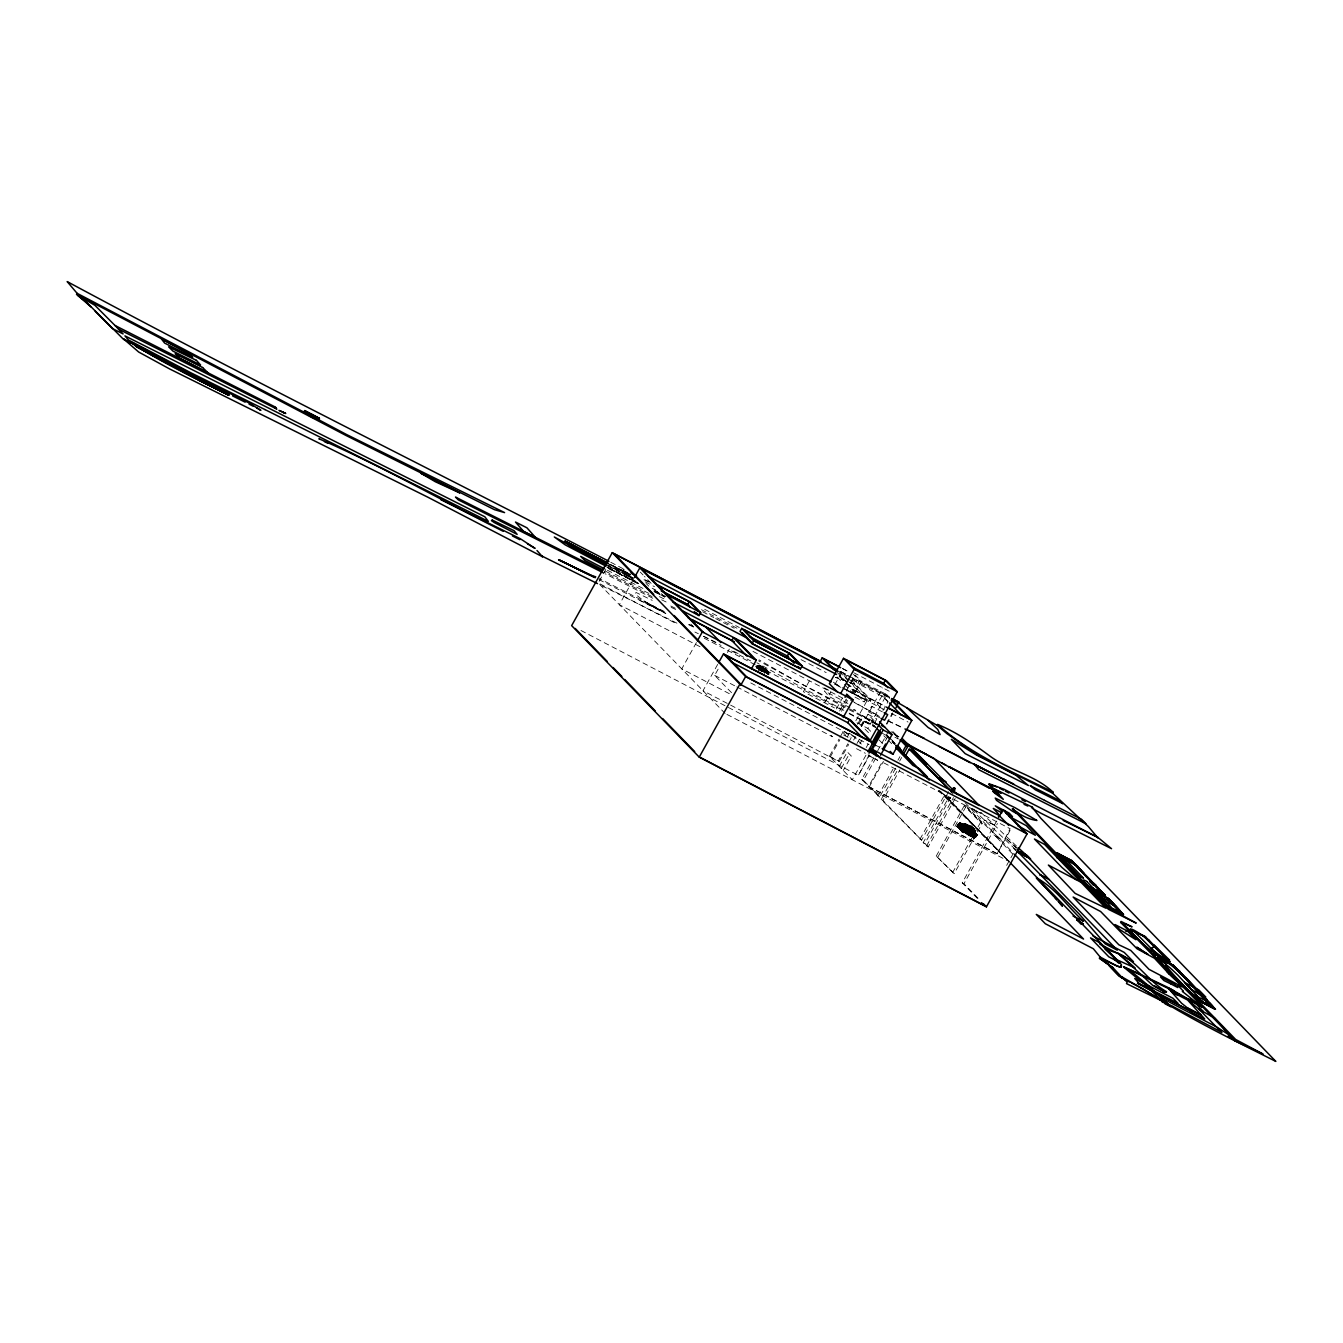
<?xml version="1.0" encoding="UTF-8"?>
<svg xmlns="http://www.w3.org/2000/svg" width="1343" height="1343" viewBox="0 0 1343 1343"><rect width="100%" height="100%" fill="white"/><g stroke="black" fill="none" stroke-linecap="round" stroke-linejoin="round"><path stroke-width="0.75" stroke-dasharray="5 3.75" d="M760.44 670.157L761.028 667.891L767.357 671.131L766.954 673.296L765.275 671.517L766.4 669.804L767.726 673.162L767.709 671.215L765.711 669.284L764.704 671.466M959.288 828.01L957.19 827.221L957.777 824.585C958.701 821.312 963.838 824.434 960.43 826.18C953.396 822.974 968.37 826.768 962.192 830.528C961.622 833.029 958.029 825.542 961.017 824.401L957.593 826.482L958.969 823.998L967.883 828.346L962.763 825.609M960.48 823.645L959.406 827.288C960.195 819.381 976.428 835.564 964.24 824.921L962.562 827.506C965.818 828.564 961.873 834.204 964.627 829.621C966.842 829.823 962.965 834.356 961.773 830.847C964.509 828.782 966.96 830.31 963.77 831.367M971.577 829.42L969.495 835.262L970.788 833.449C972.097 836.437 975.186 831.619 972.231 832.072L970.871 833.281L972.282 834.54M766.064 672.457L766.484 671.55M973.121 830.897L973.91 829.907L972.869 830.494L960.094 823.041L968.152 827.657L967.548 829.554C972.298 836.253 961.89 827.859 965.516 832.224C974.111 828.111 957.895 817.618 958.046 826.516C960.9 824.636 957.744 819.767 964.627 825.693L963.602 830.545L960.933 830.746L971.627 836.32L967.783 834.473M759.416 669.15C758.929 664.701 758.913 670.543 760.709 669.385C754.094 663.643 766.181 669.956 766.249 673.212M968.152 827.657L961.068 824.384L964.207 825.693L963.351 826.784L961.689 825.492C965.751 823.225 956.468 822.101 957.223 826.633C963.77 829.991 973.541 835.48 967.699 834.238M966.473 827.607L965.147 825.928L965.046 827.372L966.255 824.988L964.274 827.053L959.909 825.66L961.269 825.542M763.882 672.02C762.186 667.756 749.478 664.097 764.066 670.224M767.726 673.162L767.306 671.064L767.81 674.186M966.221 831.065L967.934 827.842C962.293 827.271 968.84 823.293 964.862 826.885C961.89 838.317 961.638 822.42 968.538 833.214C971.845 832.358 973.054 828.597 964.576 825.324L969.73 828.094L968.202 833.634L970.871 835.01L973.272 830.092L969.999 829.924C968.236 836.974 967.598 826.684 971.274 832.123L971.375 828.816L959.406 822.873L960.833 823.192M974.632 838.267L975.085 835.077L976.63 835.749L976.932 834.859L974.682 832.207L974.33 829.084L974.867 832.643L974.531 829.538L968.202 826.365L967.363 828.681C969.428 832.61 969.982 821.765 971.879 831.451M767.592 673.095L767.642 671.147L767.927 673.901M950.626 797.473L950.072 798.548L949.518 797.389M960.01 826.247L958.549 826.784L959.725 822.873M970.636 826.046L964.811 823.998L973.457 828.245L975.807 833.214C961.219 843.421 978.56 823.578 970.62 826.046M974.917 830.343L973.96 833.785L974.783 829.991L974.296 831.955L968.622 827.473L974.665 832.089L974.8 829.94L973.944 833.802L971.61 836.336M767.726 671.215L767.726 672.121M950.105 798.43L948.091 797.306M963.905 830.931L965.147 829.269L963.754 827.993L964.492 826.096L962.024 824.837L961.873 823.326L962.008 824.971L965.231 824.082L966.456 825.173C961.051 822.671 960.866 825.475 968.085 827.943L966.557 831.216L961.051 827.557L963.754 826.65M760.91 667.824L767.726 671.433L767.642 673.75M967.934 827.842L964.24 824.921M966.591 833.331L964.375 830.797L965.029 829.907L967.078 832.056L966.591 833.331L960.127 828.933C959.909 825.979 972.5 832.744 966.456 832.123C968.79 827.355 963.384 827.758 963.972 832.123M971.795 831.619L971.09 832.307M761.145 668.461L767.441 671.248L768.095 674.287M967.245 829.873C960.195 828.329 974.212 841.205 963.049 829.605L963.2 826.6L969.411 830.41L966.54 829.454L968.202 829.957L971.459 835.329L970.099 833.029L969.327 834.204L967.279 833.348L967.967 830.377L966.389 829.504L967.9 830.729L968.605 828.782L970.401 829L969.512 835.178M959.825 822.739L960.749 823.259L959.859 823.242C959.624 825.072 957.475 823.947 960.178 829.386L958.835 828.413L960.195 829.269M962.629 831.351L966.893 832.794L965.046 831.3L963.267 832.626L966.171 827.473L960.228 822.89L964.593 825.425L960.883 823.746L958.936 826.533L958.65 827.976L962.528 831.804L959.54 828.732C956.871 821.614 964.173 828.665 963.838 831.989M964.291 829.403L965.315 829.638L963.519 831.619M965.197 829.873C970.401 824.535 963.334 825.878 962.679 831.283C962.377 829.789 963.116 828.127 958.684 824.837L959.271 824.266C968.236 827.943 963.317 826.398 961.403 830.293C962.008 826.919 966.389 825.895 967.044 826.818C962.511 823.746 970.301 829.067 974.313 829.789L974.867 832.643L974.514 829.689L967.967 826.281L967.514 828.799L964.492 830.696C953.631 821.093 964.291 834.003 964.593 828.597L963.754 827.993M969.982 828.765L968.236 831.149L969.31 832.14L969.982 829.739L969.058 830.864L958.684 824.753L959.506 823.058L960.749 823.242L959.372 822.94L963.838 827.741M972.114 832.542L976.63 834.305L966.389 829.504L967.799 830.763L963.972 827.808L964.677 825.945L969.411 830.41L969.73 828.094M761.447 667.689L762.824 668.294L761.38 667.488M971.509 830.377C973.188 829.856 959.859 820.153 958.197 826.398C962.679 822.856 953.228 827.691 958.65 826.163L968.018 834.658L974.632 837.864L976.663 835.094L975.79 834.439L972.936 837.008L975.169 833.298L973.037 836.857L972.869 835.564C969.646 835.9 977.905 839.576 976.143 834.087L973.457 837.377L971.896 834.305L970.989 835.497C973.507 834.943 975.136 839.778 976.143 834.087L975.387 837.512L972.953 837.176L974.649 837.898L977.738 834.658L975.757 837.092L962.662 830.645L964.392 831.686L967.615 829.252C965.97 830.847 963.082 826.13 958.499 824.652L958.18 826.449L958.633 824.098M968.202 826.919L974.514 829.689L975.085 832.559L967.514 828.799C967.867 820.321 959.003 835.85 963.049 829.353L965.919 829.336C963.888 836.521 964.14 827.909 967.363 829.538M968.521 826.146L969.831 826.7L968.639 825.844M973.222 836.387C970.871 839.09 977.822 833.164 975.236 837.226M975.287 833.399L974.296 834.322L967.212 830.662M960.396 825.106C962.159 824.736 960.698 825.19 960.044 823.343M964.996 829.756L964.039 831.888C966.842 831.821 967.38 833.734 965.113 833.08L966.675 833.298L965.751 833.466M964.324 827.557L962.024 832.106L964.643 827.137L967.967 828.866C965.248 819.616 956.082 841.188 962.713 824.938C967.648 829.084 973.86 827.758 968.756 829.538L971.107 830.746L970.368 833.231L971.342 830.662M975.841 836.169C975.673 832.861 974.212 840.936 972.785 837.478L973.793 838.485M756.713 668.696L757.536 666.967L761.078 668.747L757.737 666.564L765.611 671.231L767.373 674.102M958.029 825.005C960.06 824.938 956.182 826.365 960.228 825.156L960.295 823.309L961.387 823.595L960.111 823.158L961.101 823.377M968.018 834.658C953.564 826.163 977.586 822.873 969.629 834.003C970.821 837.629 970.116 826.23 971.039 831.485M967.799 830.595C968.907 829.538 966.591 830.024 969.915 830.662L968.807 832.71L967.564 830.662L969.277 832.123L970.066 829.202L973.893 829.924M974.716 834.591L975.757 833.315L971.358 828.816C983.865 835.178 951.432 815.083 974.011 828.933M976.176 833.701L975.253 837.562L972.97 837.193M959.607 824.065L958.029 826.684L959.271 827.12L961.403 824.367L960.463 827.053L959.59 826.784L961.353 824.266M960.916 824.552L960.866 823.998M962.075 830.511L963.502 827.489C967.699 827.573 965.583 833.264 966.104 830.478L965.785 831.535C967.145 836.79 975.27 835.514 973.222 836.286C969.193 832.391 971.761 836.353 970.72 836.454M962.696 831.149L963.938 829.101L962.797 831.065M973.44 829.655L972.533 830.427L970.955 829.118L968.219 831.602L968.488 833.214M971.425 832.391L971.61 830.729L960.396 824.938M976.008 835.581C972.097 841.306 978.308 828.379 973.004 836.84M974.531 830.931L974.85 832.475L961.152 823.88M763.613 671.399L762.471 671.332M963.955 829.135L965.449 830.914M970.116 829.89L968.975 831.804L969.965 832.945M975.79 835.917C975.001 832.929 971.157 835.312 974.212 838.452M970.972 832.744L971.744 830.578L970.452 833.248M976.059 835.01C978.611 832.072 972.349 841.104 976.512 834.473M758.056 671.332C761.615 666.397 761.095 673.028 757.183 666.464C759.903 671.853 760.071 663.727 757.351 668.596L762.942 671.618M960.228 825.156L959.943 823.863L960.614 824.854M969.008 827.741L971.291 829.084L966.121 826.465L965.113 823.88L962.058 824.803L972.248 829.806L973.104 827.624L975.807 833.214L974.346 832.828M961.806 824.249L965.684 823.88L973.071 827.724L969.243 833.701L972.198 836.84L974.162 836.974L972.752 837.696M975.522 836.085C973.155 833.818 976.462 836.32 973.759 838.468M760.86 670.476C758.359 666.145 756.932 666.934 760.927 668.629M762.253 669.704L762.253 670.845L763.949 671.147L761.985 671.416C763.328 667.051 757.972 668.243 759.45 668.713C759.903 665.54 757.888 669.989 761.045 668.344C757.603 668.579 756.378 665.339 763.109 669.956M965.6 825.223L966.44 824.971M766.635 670.761L757.721 666.615L759.869 667.169L758.644 666.497L758.157 668.092L760.205 666.984M758.073 668.764C760.423 666.883 758.442 666.363 760.591 668.596M760.323 668.059L759.45 667.152L760.155 667.941M760.709 668.411L758.191 667.521L760.86 669.402L757.234 668.025L759.987 667.303L758.812 667.672L759.064 669.502L760.121 666.867L758.963 665.775L766.954 670.493M959.573 823.158L960.413 824.585M966.574 827.473L966.154 825.223L965.651 827.17M965.113 827.54L967.111 825.559M967.245 831.351L965.617 829.101L966.574 828.262C965.264 822.504 975.908 828.245 975.152 832.744L963.485 826.533L962.595 824.014M974.531 829.538L974.867 832.643C968.907 829.84 969.428 833.768 972.416 829.386M765.779 671.114C768.062 674.807 759.131 664.651 759.517 669.804L758.745 669.267L759.752 669.905M965.332 827.842L964.929 829.705L963.25 828.849L962.108 831.015M964.828 824.014L974.296 829.252L972.651 827.741L969.864 832.475M968.034 831.871C972.97 830.394 964.627 826.432 971.476 830.964M974.246 837.428L975.354 835.262L974.263 836.756M760.356 669.905C759.886 667.505 763.814 671.215 761.397 668.764C771.654 677.107 762.236 665.742 757.989 668.646L759.634 666.967M767.222 673.296L767.373 672.407M972.936 837.008L969.495 833.466L971.66 831.686L972.601 827.876L969.243 833.684L973.087 827.859L965.634 823.88L963.888 824.367M968.975 830.78L966.91 828.967L964.358 831.233L962.914 826.6L964.492 826.096M971.056 830.645L970.636 832.173M974.078 837.679L974.749 833.499L973.406 836.471M962.662 828.127L961.957 829.538L961.42 828.597M964.811 827.607C961.521 832.66 962.394 831.502 965.097 827.741C966.121 825.324 970.334 828.027 963.737 825.274C971.694 829.638 964.878 822.705 965.399 827.355C961.538 825.525 968.135 828.127 965.097 827.741M971.761 830.931L968.202 833.634L968.404 830.83L968.085 832.19M958.499 825.66L956.787 826.264M959.691 824.166L959.54 828.732L962.209 825.693L960.027 825.475L959.305 826.919L959.305 824.585M964.156 827.724L965.466 828.48L967.329 826.046M971.61 830.729L970.519 831.905L971.073 830.998M971.123 834.624C980.272 836.454 972.013 839.593 974.749 835.833C977.184 834.305 972.886 838.972 974.984 834.993M963.921 827.103C967.581 830.528 970.066 827.271 964.862 826.079M958.415 825.777L958.079 826.499M960.01 826.482C958.482 830.142 960.06 821.009 958.549 826.784M968.169 827.842L967.615 828.832L962.981 826.079L963.418 829.773L966.272 831.032L960.833 827.724M970.922 831.636L970.2 832.324L970.905 831.116M957.408 827.439L958.734 825.055M963.77 829.47L962.847 830.679L961 828.547L962.797 830.813L974.716 837.73M973.876 837.092C978.443 837.327 971.526 836.471 975.723 835.312M961.403 825.24L964.408 827.372M968.018 834.07L968.169 832.626C965.13 828.866 966.104 831.72 966.742 829.101M959.187 824.921C958.163 827.288 960.161 824.568 958.23 826.029M962.008 830.746L963.552 827.523L962.696 827.372L961.47 827.976L963.938 830.226M768.75 674.757C771.906 669.872 752.751 662.838 759.399 666.716C757.099 664.819 761.128 670.291 756.697 666.749L760.121 666.867M763.076 669.62C761.045 665.406 757.469 669.133 760.239 667.706M758.476 665.826L761.33 670.174C757.351 666.816 759.97 667.471 759.601 669.015M964.694 827.288L966.691 825.408M965.013 828.43L966.456 825.727L967.279 826.432M958.617 825.576L968.387 831.468L968.538 832.694M968.605 827.473C972.382 829.84 967.665 825.576 967.581 828.715L967.38 827.59L975.169 832.761M763.412 670.577L765.409 671.601L761.347 668.915L762.858 669.603L762.102 671.399L762.27 670.174M965.919 829.336L962.31 830.226L963.334 831.082L963.871 828.749M967.984 831.485L960.681 827.842M967.598 827.473L967.514 828.581M972.752 832.442L971.627 833.818L969.78 833.55L968.219 831.602M971.694 836.202L973.356 837.428L974.766 836.101L974.028 834.356L972.903 836.706L973.843 832.71L970.989 835.497L972.869 835.564M968.689 832.727L962.495 830.008C967.078 825.911 962.679 823.981 962.343 829M974.531 835.715L975.303 834.993M958.902 827.154L960.01 824.971M968.303 830.948L968.454 832.106L966.809 831.149M760.205 669.956L760.809 669.905M967.044 828.178L967.85 827.019M967.934 827.976L966.792 826.415M974.934 837.512L975.253 837.562C980.239 834.154 966.876 828.01 966.775 831.502L962.461 828.547M962.176 823.746L963.586 825.592M758.98 669.284L760.071 670.006M961.689 825.492L961.84 826.398L961.941 823.595M967.346 831.888C966.288 827.859 955.377 826.398 960.598 824.468M759.349 668.226L758.677 666.867M968.018 827.12C961.941 824.233 969.73 828.111 967.229 826.398C961.118 825.676 970.049 824.3 964.559 826.768M965.651 826.633L967.38 826.499L966.574 825.559L965.164 826.482M967.816 830.713L968.756 831.602L970.116 828.866M968.387 828.614C962.797 822.671 969.831 823.695 962.914 825.139L960.816 829.403L963.049 825.19L965.533 824.283L967.464 826.18M966.792 827.322C964.224 826.18 970.569 827.338 966.893 826.381C962.965 825.509 970.586 827.993 966.507 826.751C966.154 826.751 966.49 825.559 965.231 826.398M967.262 828.043L968.118 827.657M973.658 832.509L972.785 833.365L973.591 832.593M967.548 828.077L967.363 827.624M766.618 673.028L767.071 671.131M766.853 673.179L767.256 671.064M757.788 666.9L758.862 668.461M758.98 668.277L758.946 666.648L758.342 668.915M965.6 826.197L967.329 826.885C964.039 824.585 966.574 825.71 966.037 826.717M967.833 833.432C968.874 829.84 968.857 826.784 968.471 827.221L972.685 830.461L970.284 834.221L966.389 831.569L967.715 831.972M962.813 824.568L960.178 828.564L956.569 826.113M963.838 825.223C966.456 825.844 966.574 826.449 966.356 826.852M965.516 832.224C961.588 830.746 964.912 828.866 962.881 831.216M761.162 671.769L761.481 667.891L761.548 671.97M764.755 673.649L765.157 670.056M968.991 827.338L968.32 830.377L968.622 826.633M968.605 832.224L970.72 831.132L970.418 832.173M972.584 829.219L972.131 828.211L972.198 832.291C968.756 845.2 979.215 817.165 971.493 835.883L969.663 833.902M973.423 837.344L972.315 835.178L971.425 835.732L973.994 832.425M959.389 822.856L956.988 826.381L959.809 827.758L960.564 825.878M760.541 669.771C760.642 666.816 758.308 669.385 760.44 668.327M962.276 830.662L962.562 829.437M762.371 671.483C765.275 670.224 762.102 669.385 760.558 669.25M759.013 669.452L759.282 668.562M960.127 828.933L962.427 824.216L969.394 828.043M963.149 826.549L963.989 827.473L964.392 826.549L964.509 828.396L964.291 827.322M970.368 834.204L973.054 836.336L966.087 832.626L968.421 834.859L971.963 835.766L969.579 834.523L968.605 835.799M970.032 834.087L972.685 830.461L971.375 828.816C976.042 830.008 968.169 823.628 965.55 823.914C956.804 828.027 967.497 820.539 964.089 826.633M760.977 668.243L759.735 669.284M758.711 666.917L759.433 667.874M760.44 670.358L760.927 667.84L767.457 671.248L768.045 674.119M959.876 824.887L959.238 827.338L960.211 828.362L960.984 824.484L962.024 825.458M971.963 834.389L973.272 832.14M973.222 832.475L963.737 827.456L966.826 829.235L967.128 831.854L968.605 828.782L971.006 829.605M970.368 829.705L971.039 829.067C972.852 832.761 974.582 825.173 972.131 830.511C972.768 827.187 970.653 831.888 973.054 832.475C970.234 840.147 974.397 829.554 972.265 834.07M967.867 827.456L969.612 830.713L962.981 826.079M969.898 830.713L969.293 831.821L970.485 829.017M959.422 827.305L960.262 824.938M759.433 668.764L760.272 667.605M960.379 829.067L962.176 826.835L965.852 828.765M960.665 828.849L975.891 836.639L976.109 835.329L974.447 834.272M964.358 830.998L964.089 831.905C968.068 833.634 962.209 832.106 964.778 829.588L963.602 828.866M762.018 667.756L766.014 669.284L768.045 671.718M963.787 830.159L963.602 829.219L965.214 829.521M964.375 831.451L966.792 832.794L966.591 831.552L964.039 831.888L965.466 828.665M968.286 832.391L969.26 829.605M762.404 669.267L760.507 668.814L764.805 671.433L765.577 669.301L765.191 671.349L766.03 669.183L763.462 667.656M970.72 831.821L971.14 829.084L968.454 827.792L970.183 828.698M972.92 836.336L973.994 834.339L976.613 835.732M974.665 835.044L974.582 835.346M760.961 668.663L758.325 667.353L760.256 668.361M959.221 825.089L958.801 825.928L959.02 824.72M965.751 826.885C965.399 826.029 965.751 825.995 966.49 826.331M974.414 836.605L974.766 835.598M949.501 798.279C948.947 797.154 949.568 799.119 949.887 797.356M967.615 832.559C973.071 833.953 967.95 835.749 967.43 832.391M974.884 835.346L974.414 836.622M759.299 668.243L759.802 668.226M966.456 825.727L965.432 826.063L967.178 825.307M965.902 830.746L966.607 829.924L965.802 830.813M970.099 831.569L971.073 831.166M958.449 824.636L957.022 826.398L958.449 826.146M766.047 669.402C747.547 662.015 768.23 665.792 765.241 671.382L757.167 667.085L765.191 671.349M959.338 825.576L959.456 824.636M964.073 829.286L963.703 830.327L963.519 826.885M961.638 824.955L961.756 825.945L962.411 824.82L960.094 824.636M958.684 824.803L957.223 826.667M966.524 827.926L963.25 830.562L963.636 829.386M759.483 667.572L760.39 667.74L757.905 667.958M966.792 826.784L966.859 826.146M758.56 667.924L758.442 667.32M958.902 825.576L959.926 826.281M765.628 671.718L766.282 669.62L765.644 672.004L766.366 671.584M973.071 828.295L973.037 830.645L972.836 829.571M973.356 828.06L973.02 830.394M767.239 673.498L765.527 671.651L766.282 669.62L765.913 672.02M962.243 824.3L965.499 826.079M971.66 833.936L971.526 832.66L973.121 832.492M971.258 829.94L967.766 829.067M970.049 833.751L970.788 832.123L961.202 826.986M966.591 826.063L964.845 825.341M762.337 670.929L762.505 670.459M969.747 828.53L968.756 829.538M958.566 826.365L959.036 825.391M977.738 834.658C974.43 837.058 967.128 826.381 966.826 831.753L967.497 830.243M960.514 825.827L958.667 824.803M962.327 829.353L960.967 828.111L963.099 827.338L962.008 829.202L972.214 834.356L957.391 826.885M969.965 831.619C970.939 828.732 969.109 834.171 967.296 830.746C966.708 830.612 967.749 830.142 966.658 829.638M966.658 831.451L968.421 830.041L967.38 829.974M949.484 798.699L947.772 797.574M973.927 833.802L973.86 832.156L971.66 835.766M962.176 826.835L962.914 825.257M966.053 829.873C962.998 826.197 962.31 832.274 962.041 827.271L959.624 826.734L960.681 827.07M963.267 831.586L963.636 828.765L962.696 829.974L965.718 831.216L964.794 830.075L964.156 831.653L975.337 837.478L972.45 835.464M971.593 836.286L970.955 834.691L969.176 835.027L971.946 835.749M966.641 831.166L967.548 830.243M757.167 668.445C758.04 662.888 765.443 675.563 766.03 669.418L758.577 665.44L755.639 666.346L764.368 670.677M970.788 832.123L970.368 832.66M962.998 828.832L962.495 829.823M968.37 833.65L968.018 832.475M765.527 671.651C767.357 666.984 764.889 673.615 766.819 671.466M762.102 671.416L762.656 670.241L765.325 671.701M960.799 825.676L959.338 827.456M963.77 827.154L964.627 825.576M966.708 830.024L968.421 830.041L966.221 830.058L967.229 827.909M762.203 671.147C765.208 673.548 765.527 667.639 767.239 670.812L766.081 669.754M762.169 671.735L762.824 669.519L763.898 670.14M971.795 835.782L964.492 831.586L965.567 830.008L963.972 831.468M758.644 667.404L756.327 666.514M761.985 671.668L762.841 670.023M969.277 830.327L969.898 828.463M962.226 825.022L961.101 825.156M846.14 690.134C878.423 706.972 876.61 705.125 847.853 678.215M851.109 679.86L870.566 699.25L870.583 700.996L863.029 698.326L843.051 687.901M967.01 827.657L967.497 826.784M968.169 829.789L967.648 830.931M971.879 835.682L971.896 834.305M846.493 676.906L847.013 675.949L839.711 672.138M599.163 581.334L608.312 564.916M638.412 583.298L632.838 580.411L622.967 570.255L623.605 569.113L633.476 579.269M632.838 580.411L619.341 604.669L700.693 647.074M696.413 642.558L681.774 668.881L730.357 694.213M717.666 664.416L703.01 690.738L839.09 761.682L848.726 744.375M731.532 692.686L714.677 675.361L718.589 668.327M727.386 652.547L729.333 649.038M809.309 681.019L803.366 691.712L834.54 707.962M824.837 702.59L830.797 691.897M834.758 684.779L841.389 672.877L848.642 680.347M836.37 708.919L842.33 698.226M846.291 691.091L855.222 675.059L861.299 681.304L853.359 695.573M839.627 711.001L846.459 698.713M841.49 711.303L847.433 700.61L751.14 650.448M851.412 693.475L853.393 689.916L845.183 681.489M888.076 701.499L883.795 697.101L857.875 683.587L859.537 680.599L853.46 674.354M884.198 709.624L853.006 693.357L854.668 690.369L848.894 684.426M865.966 755.186L852.301 779.763L829.437 756.243L838.989 739.086M839.946 737.374L842.816 732.22M830.226 757.049L839.862 739.741M855.004 697.101L864.17 701.869L865.832 698.88L850.119 682.714M855.81 720.822L867.528 699.77L850.102 681.841M847.433 736.803L849.447 733.194M857.505 724.347L862.424 715.517L876.173 722.685M839.09 761.682L838.317 760.877L847.869 743.72M848.81 741.991L852.637 735.141L849.095 733.278L847.013 736.619L841.473 730.911M859.268 723.39L863.213 716.323L862.424 715.517M860.762 725.808L863.784 720.385L874.478 725.975M853.628 740.06L855.558 736.602M861.333 726.21L882.687 687.851M839.274 766.366L847.315 751.929L851.294 756.008L843.253 770.446M861.551 726.613L864.556 721.191L863.784 720.385M841.255 768.414L849.296 753.96M856.968 743.502L859.973 738.079M883.795 697.101L885.457 694.113L889.737 698.511M870.667 731.297L867.88 728.426L886.733 694.566L859.537 680.599M859.956 743.737L861.971 740.127M875.015 722.181L876.811 718.941L867.947 714.325L878.607 725.287M866.201 747.564L868.132 744.106M869.139 754.85L858.395 775.364L869.559 755.286M886.414 723.827L892.507 712.881M886.833 724.263L892.927 713.318M895.647 768.263L879.648 797.003L861.719 779.427L873.722 757.872M877.718 750.687L888.713 730.928M879.648 797.003L863.415 780.317L875.418 758.761M885.406 740.799L888.411 735.41M997.06 853.829L868.518 786.528L882.15 762.018L1010.104 828.732L997.06 853.829L1011.38 828.094M869.106 787.132L883.425 761.38M877.953 796.114L892.944 769.186M897.947 760.205L899.944 756.613M899.642 761.095L901.64 757.502M948.611 791.698L921.617 840.181L881.193 799.454L897.191 770.731M921.617 840.181L882.905 800.344L899.894 769.824M919.921 839.291L944.918 794.401M955.175 798.447L928.181 846.929L923.178 842.632L948.443 797.977M928.181 846.929L924.874 843.522L952.859 793.243M926.485 846.04L953.48 797.557M936.239 856.079L964.224 805.783L965.919 806.673L982.169 823.393L954.185 873.672L936.239 856.079L954.185 873.672M937.934 856.952L965.919 806.673M966.137 825.592L965.248 826.751M963.166 831.435L964.274 829.437M966.406 831.25L967.262 830.243M966.775 831.67L967.833 831.015M966.994 834.053L967.732 833.802M969.646 832.559L970.754 830.562M952.489 872.799L980.474 822.504L964.224 805.783M977.419 898.433L962.243 882.821L996.775 820.774M978.006 898.165L963.938 883.711L997.463 823.494M1006.662 865.379L1015.795 848.961M870.415 701.281L870.952 700.324M973.994 835.413L972.063 836.504L971.409 835.027M973.692 829.202L965.617 824.031M761.934 671.382C761.783 668.646 764.671 672.843 764.083 670.644L763.042 669.989M963.703 829.856L962.864 830.763L961.303 828.446M969.025 826.7L969.696 826.885M959.624 826.734L960.228 823.393M761.968 668.243L762.639 668.428M969.663 834.523L966.322 832.778M965.718 826.314L964.945 825.122L970.351 828.295M969.377 827.909L970.955 828.581M967.111 827.254L966.137 827.12M965.919 829.89L966.876 829M972.131 830.511L972.668 829.672M971.274 832.072L969.663 834.439M959.926 826.969L960.749 825.425M974.481 837.31L974.598 836.169M971.174 833.432L971.375 832.257M973.927 835.85L973.255 836.723M968.421 831.703L968.807 832.71L968.756 831.602M968.773 832.794L969.948 833.483L971.09 831.77M964.257 831.602L965.432 829.924M765.09 671.349L760.172 668.562M963.3 826.852C964.19 826.852 957.324 828.547 962.646 827.07L960.967 828.111M973.222 833.483L972.03 833.969M956.602 826.079L963.099 829.554M964.778 831.518L965.449 830.662M966.272 831.032L967.396 829.638L968.521 830.662M969.797 834.658L968.387 827.657M961.135 824.82L962.209 825.693M959.909 824.77L961.269 824.065M765.359 670.946L764.452 671.517M975.219 837.411L976.562 835.447L975.79 837.075M969.596 830.478L971.039 830.511L970.469 831.166M964.492 828.849L965.785 827.607L967.514 828.799M757.754 668.495L759.131 667.068M964.945 826.986L966.507 825.609M757.805 668.428L759.349 667.051M970.25 828.614L969.042 829.856L970.401 829M755.857 666.816L763.294 669.838L761.666 669.015M760.289 669.183L761.112 669.402M972.55 834.188L971.19 832.845L972.718 834.288L971.19 832.845L973.474 832.861L971.006 832.962M961.068 827.758L962.679 829.084M971.358 832.945L973.574 832.291M968.975 829.437L969.327 828.614M964.475 832.106L966.591 831.552L964.475 832.106L965.718 831.737L965.97 833.063M972.198 835.329C970.385 837.713 971.795 834.288 972.701 836.152L972.332 836.387M764.721 671.382L763.311 671.248L765.09 671.651M962.578 831.032L962.075 830.729M971.442 830.075L971.476 829.689M961.957 827.607L963.502 827.489M963.049 825.19L965.802 824.182M755.756 666.497L758.375 665.557M962.595 824.77L965.365 823.813M968.135 832.022L970.788 833.449M962.578 830.461L973.809 835.967M969.881 833.432L971.761 835.245M960.463 827.053L961.487 826.734M964.492 830.696L965.701 830.427M963.149 825.29L965.869 824.367M756.831 665.91L758.795 665.406L763.579 667.589M949.669 799.035L947.94 797.792M960.95 824.72L962.444 824.803L960.161 823.108M756.478 666.799L764.822 671.433M971.258 836.169L971.627 835.228M993.954 834.893C1016.567 851.68 978.963 821.849 965.583 804.726M995.549 836.437L999.964 838.636M970.301 834.54L967.665 833.013M961.219 827.288L963.183 827.506M765.074 672.071L766.215 672.188L765.392 671.819M761.548 670.342L763.344 670.56M966.641 833.768L964.643 832.274L966.456 833.6M965.449 831.989L964.492 831.586L965.298 831.854M758.778 665.389L762.555 667.454M619.089 569.785L626.039 571.984M623.437 570.758L610.209 564.513M758.594 666.128C761.867 664.231 768.515 673.061 763.898 670.661M756.68 666.883L759.03 667.589M973.322 831.653L969.999 829.924M979.618 812.431L980.994 812.868M960.228 827.322L961.252 827.674L959.825 827.12M966.389 833.55L965.097 833.096M664.046 612.123L643.985 601.06L635.273 594.11L636.028 592.448L652.245 600.355M965.986 832.727L964.089 831.905M852.352 679.894L889.284 697.739M965.651 825.995L963.535 825.24M973.054 836.185L973.641 834.221L972.701 836.202M671.181 607.372L676.654 609.94M887.807 720.62L902.614 727.604M888.277 721.09L903.084 728.091M976.26 811.021L977.721 811.726M758.56 665.574L762.304 667.37M653.974 591.575L660.857 594.882M654.595 591.625L665.138 596.628M660.672 594.865L664.231 596.51M645.043 579.756L650.516 582.409M638.093 583.718L608.329 568.139L638.563 583.534M659.379 596.628L666.699 600.187M703.581 636.263L715.886 642.239M652.161 588.234L655.837 590.03M655.3 590.97L658.977 592.767M654.461 591.071L665.473 596.443M655.451 592.095L664.617 596.577M661.629 599.801L668.965 603.376M688.942 624.344L692.451 626.056M688.724 624.747L693.995 627.315M694.885 632.033L698.343 633.711M961.773 829.319L962.931 829.89M675.26 608.228L668.394 604.837M973.121 832.744L971.358 832.559M665.843 613.499L598.86 579.572M676.939 623.169L599.347 584.541M975.79 836.42L971.308 834.104M967.598 829.353L961.219 825.727L973.155 832.727M964.61 831.821L966.893 832.794M664.298 611.468L599.381 578.615M639.939 600.455L665.608 613.331M977.083 811.373L970.116 807.227M629.733 575.005L614.54 567.099L618.216 570.708L632.906 578.195L627.97 575.744M622.38 571.228L627.769 573.948M607.758 565.47L632.385 577.943M648.904 593.421L605.038 570.96M642.961 588.419L606.432 569.751M633.527 578.078L609.437 565.806M608.295 566.108L632.033 578.195M607.758 567.065L636.968 581.922M636.146 581.989L606.935 567.082M652.799 598.256L605.072 573.73M630.136 576.449L624.461 573.545M629.598 578.833L608.463 567.921M652.026 596.577L604.199 571.933M843.824 710.329L756.881 662.754M976.865 834.255L973.843 832.71L976.546 834.137M609.218 564.295L627.131 573.545M801.032 659.631L826.197 672.608M613.667 566.259L628.004 573.646M609.957 564.312L629.934 574.636M608.362 568.072L635.457 582.056M876.878 723.911L847.332 707.56M836.404 685.081L844.462 689.261M894.002 734.369L899.139 737.038M894.908 737.173L898.282 738.935L894.874 737.139M853.779 672.725L891.668 692.484M842.38 668.361L849.716 672.188M842.531 668.646L849.817 672.457M840.869 671.634L848.155 675.445M644.002 579.74L651.405 583.617L644.455 576.382M701.466 609.705L738.532 629.028M854.668 690.369L884.03 705.679M853.393 689.916L884.433 706.099M622.967 570.255L628.541 573.142M645.211 581.838L654.494 586.673M702.674 611.804L713.804 617.595M715.651 618.569L734.201 628.222M613.365 566.074L629.833 574.619M865.832 698.88L867.528 699.77M834.842 683.805L840.349 686.676M842.179 687.633L858.697 696.245M891.534 713.452L908.053 722.047M653.873 589.896L657.566 591.827M655.099 591.994L664.365 596.829M882.334 711.84L871.641 706.267L868.535 711.857L881.008 718.371M863.213 716.323L876.962 723.491M895.529 735.175L898.903 736.921M703.648 636.381L721.09 645.479M731.566 650.935L750.737 660.941M864.556 721.191L875.25 726.764M600.086 583.92L676.352 623.672M704.252 638.227L841.91 709.977M849.364 713.855L875.401 727.436M761.397 669.351L763.126 670.258M762.404 670.56L764.201 671.5M882.351 733.328L887.673 736.098M856.985 722.752L867.88 728.426M874.948 744.845L882.15 748.605M750.754 682.932L869.022 744.576M848.071 737.324L842.749 734.554L844.546 731.314L850.052 736.971M856.498 748.689L865.362 753.305M868.065 754.917L870.986 756.428M714.677 675.361L734.923 685.904M736.77 686.861L832.475 736.753L829.051 733.244M868.837 755.723L877.701 760.339L872.446 757.2L873.235 758.006M980.474 822.504L982.169 823.393M829.437 756.243L838.317 760.877M974.749 833.499L976.193 834.255M962.562 827.506L966.893 829.924M974.246 834.221L975.958 835.111M968.018 833.936L966.221 832.996M861.719 779.427L863.415 780.317M967.631 834.792L971.375 836.555M962.024 832.106L963.485 832.861M868.518 786.528L996.472 853.225M726.932 714.409L1007.838 860.846L939.311 790.339M881.193 799.454L882.905 800.344M923.178 842.632L924.874 843.522M962.243 882.821L963.938 883.711M840.97 671.886L889.301 697.084M839.493 671.332L850.656 677.141M852.52 678.114L889.721 697.521M876.66 724.246L846.812 708.5M962.427 826.432L967.581 829.118M580.948 630.488L858.395 775.364M610.78 562.264L625.116 569.785M638.126 583.651L608.295 567.871M704.639 609.286L739.305 627.534M733.698 651.271L740.094 654.645M964.274 827.053L971.325 830.763M845.553 706.603L795.761 680.901L759.08 659.866M845.016 707.543L758.543 660.806M761.766 670.946L764.285 672.272M833.348 682.227L839.694 686.155M824.434 687.918L829.789 690.789M849.095 713.15L871.96 725.304M847.903 703.463L824.451 690.923L828.799 696.329L855.793 710.917L852.419 706.502M757.653 667.102L762.32 669.603M970.771 834.809L973.205 836.135M967.212 827.053L972.382 830.142M850.472 700.106L880.689 716.961M854.551 702.624L879.464 716.49M964.794 825.005L969.461 827.708M627.097 572.605L630.874 574.754M969.21 833.768L970.116 834.288M963.737 827.456L966.826 829.235L965.735 828.245M761.934 669.301L764.217 670.56M876.962 724.884L863.851 716.558L877.13 724.784M891.181 731.784L897.644 735.796M972.517 808.906L974.263 809.98M894.404 734.117L897.493 736.082M967.396 826.516L964.778 825.072L965.97 825.911M606.918 567.166L611.72 570.49M981.162 812.582L1016.701 846.258M1017.608 848.877L1005.504 837.931L1016.08 847.517M1015.409 849.364L972.668 808.939M974.296 828.715L973.087 827.624L975.119 829.991L975.371 832.677M766.03 669.183L767.239 670.275L766.047 669.167M966.658 833.785L964.375 831.569M646.033 583.466L648.803 586.169M964.24 830.931L967.279 834.204M883.795 735.746L886.749 738.7M888.21 740.178L894.102 746.087M938.237 790.372L1008.862 861.249L939.244 790.053M1013.411 848.172L1015.778 850.555M886.733 694.566L889.519 697.437M853.006 678.584L857.875 683.587M848.675 681.237L840.114 672.423L838.452 675.411L864.17 701.869M837.327 672.541L847.45 682.949M839.728 675.865L843.824 680.078M892.759 731.415L898.165 736.988M895.11 734.705L897.829 737.492M837.109 677.006L842.9 682.966M844.344 684.443L853.006 693.357M886.816 735.46L895.882 744.341M943.491 793.847L1010.322 862.726M886.414 735.93L894.556 744.324M866.151 717.565L876.794 728.527M879.044 739.909L883.224 744.207M865.01 729.064L868.971 733.144M852.637 735.141L861.35 744.106M767.34 671.147L767.911 673.901M640.309 572.118L643.079 574.972M661.243 593.656L665.238 597.753M690.89 624.142L693.643 626.98M599.683 584.44L725.086 713.452M965.063 802.594L1012.975 852.839M1012.454 853.779L995.885 836.521M886.934 735.024L890.845 739.086M892.155 740.429L894.774 743.149M947.1 797.306L1010.96 863.482M889.922 737.962L895.613 743.938M886.581 735.376L890.61 739.758M891.937 741.218L894.623 744.14M960.48 823.83L961.655 825.156M965.499 830.394L964.962 831.149L964.845 829.991M975.757 833.869L976.663 835.128L975.471 836.79L976.495 834.456M966.372 830.175L965.516 832.828L965.483 831.72M965.919 831.653L966.859 832.744L965.919 831.653M882.015 695.775L877.298 704.236L883.207 710.313L887.908 701.835L882.015 695.775M958.382 823.746L957.794 824.602L958.382 823.746M854.819 684.175L835.48 677.342L854.819 684.175M993.316 824.568C969.663 812.834 999.158 827.087 993.316 824.568M617.814 570.456L608.446 565.739L632.721 578.078L617.814 570.456M659.245 609.554L643.935 601.127L660.454 610.813L643.985 601.06L659.245 609.554"/><path stroke-width="1.5" d="M953.043 789.113L954.991 788.324M951.784 790.238C960.06 782.465 945.455 798.061 953.681 787.972M951.163 791.631L954.403 788.056M1168.511 960.329L1169.635 960.144L1154.124 945.019L1152.26 944.364L1153.822 947.117L1151.455 948.242C1151.387 950.424 1175.813 966.07 1166.748 958.617M953.58 792.555L953.664 790.641L902.362 738.667M952.993 791.698C950.609 786.897 958.113 788.643 952.808 788.929M952.17 791.463L953.362 788.811L954.336 789.533M318.862 419.805L311.929 416.129L319.114 419.973L319.399 418.378L304.794 410.773C305.381 415.625 321.615 421.618 319.13 418.344L304.592 410.555L304.223 412.066L346.444 434.477L504.582 512.606L494.493 509.685L345.923 435.434L76.568 294.268L77.105 293.328L67.15 281.577C246.239 377.803 428.35 468.119 608.983 561.324M952.59 789.583L954.285 788.291L952.54 790.087M952.808 788.895L953.11 788.257M304.794 410.773L304.576 412.402L318.593 419.855L311.828 416.263M951.784 791.934L954.722 788.442M953.211 788.694L954.067 788.509M1121.237 966.977L1121.455 964.66L1119.39 962.343L1014.284 854.182M954.772 790.305L954.755 789.298M951.868 791.715L952.859 790.288M1063.203 820.422L1098.02 837.495L1004.01 789.231L989.17 783.775L1003.305 799.337L994.643 793.109L992.645 791.044L999.276 795.526L988.75 784.379L996.758 786.864M130.758 343.254L123.892 339.208L188.91 372.699M1052.476 793.092L1052.996 792.135C1035.47 775.297 1009.55 770.63 990.026 756.159C973.457 743.955 956.82 732.271 937.716 724.498L937.196 725.438L946.832 733.547L977.905 755.37L1052.476 793.092L1088.367 826.549L1097.819 837.881M1098.02 837.495L1111.534 848.692L1041.127 813.338L1033.271 808.99L1031.961 806.975L994.24 788.912L993.702 789.852L943.625 764.1L900.028 739.825L907.079 743.502M908.288 745.365L908.825 744.408M820.523 661.226L612.274 552.644L571.648 625.637L699.233 757.133L986.433 906.844L1027.059 833.852L1004.564 810.719L1002.868 809.829L998.806 817.132M634.383 577.641L639.856 567.82L838.25 671.45M690.235 607.422L687.582 604.686L689.244 601.698L657.566 585.179L666.9 594.764L700.677 612.593L699.015 615.581L673.061 602.05M697.403 640.812L702.271 632.033L639.856 567.82M718.639 662.67L723.524 653.89L850.74 720.201L872.816 742.914L867.931 751.677M746.977 656.173L731.834 640.611L733.496 637.623L754.145 658.859M741.705 628.373L740.043 631.361L752.013 643.666L800.462 668.915L802.124 665.927L790.154 653.621L741.705 628.373L753.675 640.678L802.124 665.927M752.013 643.666L753.675 640.678M699.233 757.133L739.859 684.141L612.274 552.644M740.715 685.366L745.6 676.587L723.524 653.89M751.375 668.948L756.26 660.168L735.192 638.496M788.861 653.168L799.992 664.617L754.951 641.131L743.837 629.682L788.861 653.168L787.199 656.156L794.166 663.308M819.23 663.19L822.201 657.852L838.72 666.447M870.063 740.631L897.258 691.763L886.615 680.8L843.505 658.322L829.37 683.721L837.361 691.947M841.037 692.87L854.165 669.284L843.505 658.322M845.049 697.319L846.711 694.331L852.99 699.904L843.219 717.447M861.954 737.29L847.802 722.735L849.464 719.747L725.656 655.216L746.876 677.04L870.684 741.588L849.464 719.747M887.874 687.666L883.66 683.335L885.322 680.347L845.62 659.648L855.441 669.737M878.809 730.558L871.775 743.199L875.72 745.65M872.564 744.005L880.605 729.551M876.308 756.008L870.465 749.998L871.154 748.756L999.108 815.453L1008.66 825.274M869.022 753.171L880.588 732.405L876.794 728.527M896.57 705.579L898.601 701.936L893.028 699.031M870.751 752.281L883.174 729.971L878.607 725.287M895.982 707.845L898.601 701.936M882.704 749.142L885.591 743.955M880.572 755.186L892.037 734.604L879.581 721.795M882.15 748.605L892.977 754.246L911.83 720.385L892.306 700.307M901.942 753.02L905.937 745.835L900.532 740.262M903.638 753.91L907.633 746.725L900.868 739.758M905.182 756.361L909.194 749.176L910.89 750.066L949.619 789.902L909.194 749.176M998.403 816.695L999.108 815.453M1016.601 813.455L1012.471 808.738C1019.337 814.529 1028.016 819.364 1036.93 820.472L1015.123 807.764L995.23 798.078L996.556 800.378L1012.605 811.323L1016.601 813.455L1017.121 812.515L1012.471 808.738L1061.507 860.175M1031.525 807.764L1031.961 806.975L1040.775 818.223L1275.85 1061.423C1234.083 1040.456 1191.644 1019.807 1152.193 994.911A27.867 2.552 29.1 0 0 1136.43 985.577L1131.477 982.925M1129.816 982.052C1117.04 977.771 1111.316 964.123 1099.632 957.962L1100.152 957.022L1093.353 948.762L1045.324 923.732L1036.309 914.415L1083.549 939.042L1010.96 863.482M1121.858 978.157L1122.395 977.2L1136.48 985.225A27.918 2.552 29.1 0 1 1152.244 994.559L1162.853 1001.408L1162.316 1002.365M951.163 791.665L952.17 790.188M951.868 791.044L953.614 788.257M952.758 789.331L954.017 788.442M1202.925 996.338L1205.813 997.077L1198.879 989.976L1184.526 982.388L1191.442 989.455L1202.925 996.338L1198.863 992.074M1163.357 956.871L1165.657 959.036C1150.33 955.444 1105.927 908.506 1148.584 939.932M1159.362 958.314L1173.463 965.432L1182.78 974.984M304.895 411.059L319.13 418.344M1156.978 949.249L1145.327 936.726L1129.983 929.457L1142.843 935.45L1169.703 961.823L1154.577 954.017L1153.805 953.06L1157.364 954.621L1134.399 931.689L1130.084 929.423L1145.562 936.742M1200.357 1001.391L1215.533 1009.248L1173.161 965.583L1189.143 980.86L1215.163 1009.113L1200.34 1001.408L1199.584 1000.451L1211.52 1006.444C1193.474 990.211 1180.564 967.413 1157.867 957.257C1159.798 962.125 1175.561 968.958 1157.767 957.29L1173.429 965.499M1126.24 931.37L1127.415 931.035L1135.943 939.731L1119.877 929.641L1115.043 924.572L1127.415 931.035M1126.206 931.421L1127.365 931.119M1172.674 975.941L1230.608 1035.873L1215.935 1026.522L1199.249 1009.449L1214.408 1017.927L1234.536 1040.59L1262.974 1054.02L1235.627 1039.448L1121.086 921.449L1132.048 926.855L1124.544 923.715M1063.068 861.786L1056.74 857.338L1061.406 859.705L1108.411 909.312L1136.195 923.111L1108.999 908.237L1017.138 812.582M941.426 779.561L946.043 781.979L939.445 777.429M1083.432 873.202L1071.647 860.561L1056.991 853.023L1072.788 862.491L1101.025 892.39L1089.727 886.716L1090.449 887.605L1105.037 895.244L1071.345 860.729L1081.081 870.13M1123.268 914.365L1108.26 898.484L1093.353 890.728L1108.462 906.609L1119.239 911.561L1105.742 897.275L1093.605 890.946L1108.462 898.568L1123.604 914.566L1108.781 906.894L1107.941 905.887L1111.5 907.448L1098.07 893.246L1093.722 891.08M1215.197 1009.046L1206.132 1000.854L1194.515 995.314L1198.879 999.813L1213.367 1007.519L1212.091 1006.176M1112.34 902.58L1123.235 914.415L1110.191 907.734M1105.037 895.244L1092.598 882.67M1157.616 949.283L1148.315 939.781L1170.022 962.024L1154.527 953.95L1169.669 961.89M319.567 439.144L318.912 438.741C381.714 466.088 441.847 500.536 503.189 531.291M595.302 577.725L589.661 574.787L595.788 576.835M1122.53 923.178L1120.582 922.322L1173.077 975.891L1168.427 973.524M1119.558 967.128L1099.632 957.962M1162.602 991.352L1163.777 991.805M132.772 343.422C162.604 363.55 196.279 378.306 228.243 395.06L224.13 390.561L194.802 375.922M278.924 410.354L285.774 413.493L279.848 410.74M283.004 412.368L284.498 412.972M945.757 764.99L941.712 762.824M1024.054 804.323L1027.798 806.035M904.947 728.964L924.269 738.314M590.45 575.039L559.242 560.081L590.635 575.274M1166.983 971.728C1175.478 981.263 1191.912 993.182 1200.978 1004.866L1200.357 1005.773L1182.377 991.436L1183.452 991.235L1177.492 985.057L1181.924 986.685L1149.037 969.361L1130.722 950.408L1118.853 944.784L1073.141 897.04L1100.639 911.528L1137.068 948.796L1154.46 958.247L1166.949 971.677L1171.197 974.279M199.167 380.522L228.998 395.262L224.566 390.897L220.991 389.017L224.902 392.492L198.563 379.414L132.067 342.583L136.835 346.897L199.402 380.455M1113.229 967.967L1099.329 958.18L1113.028 967.766L1122.748 978.275L1119.004 976.143L1109.066 965.684L1113.045 967.715M590.601 575.257L558.587 559.712L593.371 576.852M1000.837 793.159L994.24 788.912M908.17 730.239L970.183 762.706M995.566 790.523L1000.854 793.109M191.428 374.193L131.95 342.666L188.507 372.632M1052.996 792.135C1013.277 772.007 971.056 754.884 937.716 724.498M220.907 388.95L224.365 390.662M324.452 441.595L328.061 443.375M1003.641 779.041L1013.696 783.976M249.076 404.142L252.971 406.073M1004.077 779.494L974.145 764.402M908.388 745.415L926.049 754.162M1045.207 877.399L1039.633 874.562L1049.303 879.665L1117.275 950.173L1105.239 943.86L1079.319 914.163L1018.229 852.201L1028.688 857.707L1049.286 879.699M232.658 395.95L245.131 402.161M989.17 772.124L938.925 746.221M1073.023 916.027L1083.415 921.197C1067.685 906.978 1055.514 887.908 1036.46 877.902L1056.991 899.827M194.416 375.637L249.58 403.253L260.878 410.387L256.614 407.852M194.869 376.023L201.853 379.565L204.858 383.376M214.259 386.784L229.032 394.154M1021.855 799.74L1025.464 801.553M954.151 792.588L979.248 805.565L933.939 758.375L908.388 745.197L926.687 764.15M440.773 499.663L520.312 538.728L535.085 548.397L527.463 543.814M1002.298 811.273L995.297 805.85L1009.113 813.035L1012.521 816.662L1005.823 813.035M1001.928 812.784L993.3 808.452L998.369 813.824M1056.991 853.023L1071.848 860.645M606.012 564.597L569.768 545.728L565.05 541.128L608.261 563.439M512.405 535.941L519.791 539.668M937.196 725.438L892.659 699.619M1016.953 851.731L1030.635 858.966L1027.143 855.424L1020.227 851.63M1093.034 936.004L1124.192 952.388L1133.458 961.689L1099.917 944.095M1016.819 849.901L1026.304 855.122L1018.145 847.634M605.71 563.892L571.849 546.4L564.933 541.212L569.533 545.392L606.767 564.799M77.105 293.328L304.576 412.486M123.707 339.544L87.026 302.746L77.625 295.359L94.866 305.281L114.978 325.459L275.097 406.946L276.104 407.768L274.207 407.164L276.859 409.095L118.537 329.119M999.847 788.324L1003.473 790.188M1090.583 887.723L1105.39 895.395L1099.094 888.999M1157.716 957.223L1173.664 965.499M607.523 563.405L565.453 541.363L608.497 563.624M604.602 568.794L580.696 556.388L584.658 560.316L603.175 570.003M603.225 572.773L458.282 499.865L455.495 497.078L602.336 570.976M1119.223 912.35L1123.235 914.415M852.99 667.337L883.66 683.335M854.165 669.284L897.258 691.763M840.718 667.706L824.333 659.161L835.883 671.047M829.94 665.943L837.226 669.737M647.712 575.979L836.588 674.438M631.025 572.974L636.582 575.878M887.689 707.593L909.715 719.059L891.164 699.988M886.262 707.056L911.83 720.385M749.377 636.431L788.492 656.609M664.751 592.565L688.858 605.139M661.192 590.92L687.582 604.686M699.518 613.264L746.036 637.522M801.805 666.598L831.183 681.891M606.465 565.185L554.323 536.982L565.185 544.855L605.945 566.142M798.33 667.605L753.289 644.12L742.175 632.671M884.114 712.764L887.689 714.627L884.567 720.217L881.008 718.371M852.99 699.904L682.496 610.813L667.32 595.201M691.93 619.593L734.487 641.769M688.237 617.881L731.834 640.611M701.852 631.596L756.26 660.168M881.344 725.371L884.785 727.167M1005.319 791.145L1008.996 793.058M883.174 729.971L892.037 734.604M905.937 745.835L907.633 746.725M731.381 662.049L847.802 722.735M745.6 676.587L872.816 742.914M870.465 749.998L876.022 752.903M739.859 684.141L1027.059 833.852M700.526 757.586L984.318 905.518L981.548 902.681M1162.853 1001.408L1126.525 983.613L1127.113 982.119L1122.395 977.2M820.892 661.629L614.406 553.971L653.739 594.496M891.584 698.494L899.021 702.372M809.98 656.626L819.28 661.478M149.862 353.226L157.114 357.02M896.217 747.262L901.304 749.914M599.23 560.904L569.852 545.728M311.677 414.618L318.828 418.445M1201.834 1002.298L1214.794 1009.08M311.794 414.399L319.147 418.277M193.14 376.56L195.86 378.004L190.236 374.999M993.702 789.852L948.662 766.568L989.539 788.324M192.2 374.596L195.877 376.544M183.706 372.347L228.646 395.144L224.382 391.166M162.637 359.958L166.314 361.922M170.007 363.886L173.683 365.85M1156.306 954.89L1169.283 961.806M1076.75 919.569L1083.365 924.118L1076.733 919.619L1081.065 924.202M1115.177 959.876L1119.777 962.343L1113.263 958.247M1081.3 882.401L1048.363 865.06L1075.122 893.38L1105.927 908.204L1044.636 844.462L1034.446 839.006L1061.91 867.427L1076.112 879.615M1008.845 816.242L1026.287 825.643L1035.369 835.245L1017.927 825.844M136.65 346.847L162.621 360.898M597.501 583.617L541.85 556.019L542.454 556.724L427.779 497.162L169.755 369.006L138.682 352.034L123.892 339.208M179.425 367.797L183.722 372.313M1100.152 957.022L1115.815 965.416L1121.237 967.329L1120.918 965.617M1138.663 948.477L1139.737 949.132M1092.228 883.073L1089.928 881.596L1093.236 885.003M1072.923 862.307L1058.687 854.702L1062.061 858.16L1076.297 865.379L1074.282 863.734M1185.466 978.006L1194.666 987.508M1176.434 968.521L1180.044 971.409M1203.815 996.993L1207.122 999.645M1077.757 866.336L1074.585 863.734L1099.363 889.15M1096.073 885.289L1092.9 882.687L1099.061 889.066M1111.232 901.573L1120.331 911.158L1116.016 906.441M132.218 342.818L136.952 347.182M1115.177 959.943L1118.87 963.3M906.81 707.711L928.131 727.503L940.083 734.587L937.767 729.501L928.282 720.469M1166.244 958.633L1168.46 960.782M1036.443 878.053L1053.365 895.798M1157.347 949.148L1166.983 958.868M929.087 779.662L895.949 745.6M95.101 311.123L112.644 328.682L123.086 333.92L114.978 325.459M1201.448 994.139L1203.378 996.12M885.322 680.347L895.143 690.436M1002.868 809.829L1024.944 832.526M889.502 702.977L900.918 714.711M954.588 791.799L957.206 794.502M822.201 657.852L833.885 669.855M846.711 694.331L850.858 698.578M895.915 745.718L929.205 779.964M890.191 751.375L892.977 754.246M798.061 666.464L800.462 668.915M871.154 748.756L880.706 758.577M700.677 612.593L690.52 602.151L657.147 584.742L641.971 569.13M983.613 903.957L986.433 906.844M689.244 601.698L698.561 611.283M696.48 612.979L699.015 615.581M694.23 611.535L696.899 614.271M705.696 626.98L720.822 642.558M682.915 611.25L703.564 632.486M674.136 615.53L741.151 684.594M575.224 628.457L607.271 661.495M613.113 667.505L621.843 676.503M624.764 679.508L655.35 711.035M662.636 718.555L694.684 751.576M1194.363 987.508L1173.194 965.55M1182.478 974.9L1212.712 1006.243M927.459 776.993L919.619 768.867L912.82 765.325L895.815 747.715M1169.283 961.857L1145.092 936.793M91.005 306.943L76.568 294.268M897.04 745.432L899.894 748.42M1080.83 869.979L1084.036 873.286M1209.64 1003.07L1212.444 1006.108M536.982 550.512L542.454 556.724M1054.624 897.225L1056.941 899.911M1062.363 905.937L1058.133 901.203L1062.263 906.105M1083.415 878.07L1079.722 876.526L1056.74 852.805L1061.457 855.323L1083.415 878.07M1165.959 992.276L1152.73 985.376L1118.199 953.396L1105.121 949.081L1117.275 959.943L1135.171 967.967L1118.199 953.362C1137.639 961.42 1148.332 981.532 1166.58 991.722L1164.7 991.839L1154.443 986.081L1165.959 992.276M1196.68 995.331L1199.047 998.974L1203.11 1001.928C1192.567 997.883 1142.742 941.611 1177.761 975.018L1196.68 995.331M1136.9 947.285L1147.912 954.369L1136.9 947.285M492.26 520.043L491.437 520.597L494.207 522.528L517.156 534.363L514.1 530.72L492.26 520.043M1108.26 898.484L1112.021 902.597L1097.768 895.277L1101.529 899.222L1115.899 906.407L1108.227 898.551M1086.722 881.495C1077.825 875.653 1088.988 888.495 1093.269 888.193L1086.722 881.495M1234.922 1040.556L1228.257 1036.125L1234.922 1040.556M1201.028 1014.989L1187.43 1007.905L1181.571 1003.238L1171.214 991.554L1187.615 1000.031L1204.755 1019.001L1191.107 1011.867L1187.33 1007.938L1200.961 1015.073M459.608 492.814L420.846 473.206L435.317 481.734L459.608 492.814M535.622 537.603L523.82 531.677L515.494 522.041L526.943 527.816L535.622 537.603M1139.217 973.759L1123.419 966.725L1167.621 988.129L1202.321 1007.082L1167.42 987.189L1139.217 973.759M1129.48 969.898L1123.722 967.145L1144.79 984.486L1165.237 1003.892L1170.911 1006.83L1147.963 985.242L1129.48 969.898M1016.063 775.331L975.69 754.548L951.364 739.355L965.164 753.641L1028.402 785.521L1016.063 775.331M1171.046 983.999L1163.945 980.558L1160.486 976.949L1174.319 983.915L1177.828 987.541L1171.046 983.999M196.414 360.36L168.597 346.83L172.978 351.144L200.611 365.027L196.414 360.36M264.974 409.581L191.042 372.867L128.508 340.031L124.933 335.868L484.84 516.77L488.348 521.386L264.974 409.581M1172.976 1006.478L1168.091 1004.06L1161.393 997.866L1216.17 1026.74L1221.929 1032.414L1172.976 1006.478M202.608 367.529L175.127 353.797L180.315 358.665L207.712 372.565L202.608 367.529M1044.552 800.361L974.313 764.133L978.745 769.69L1086.034 823.813L1081.434 819.264L1044.552 800.361M1164.885 997.815L1137.437 983.177L1190.872 1011.245L1164.885 997.815M1062.749 803.601L1035.386 789.818L1030.165 785.605L1057.495 799.438L1062.749 803.601M1173.648 990.664C1161.46 983.395 1173.614 994.156 1177.61 994.995L1173.648 990.664M1194.363 1001.828C1180.245 992.83 1198.98 1010.893 1203.294 1011.548L1194.363 1001.828M192.569 357.221L164.601 343.069L161.462 338.99L189.01 353.897L192.569 357.221M1139.2 983.529L1134.701 978.459L1172.926 998.269L1178.046 1003.355L1139.2 983.529M1098.742 942.182L1090.516 937.884L1108.831 956.837L1117.661 961.437L1098.742 942.182M899.961 748.521L897.242 745.734L900.011 748.555"/></g></svg>
